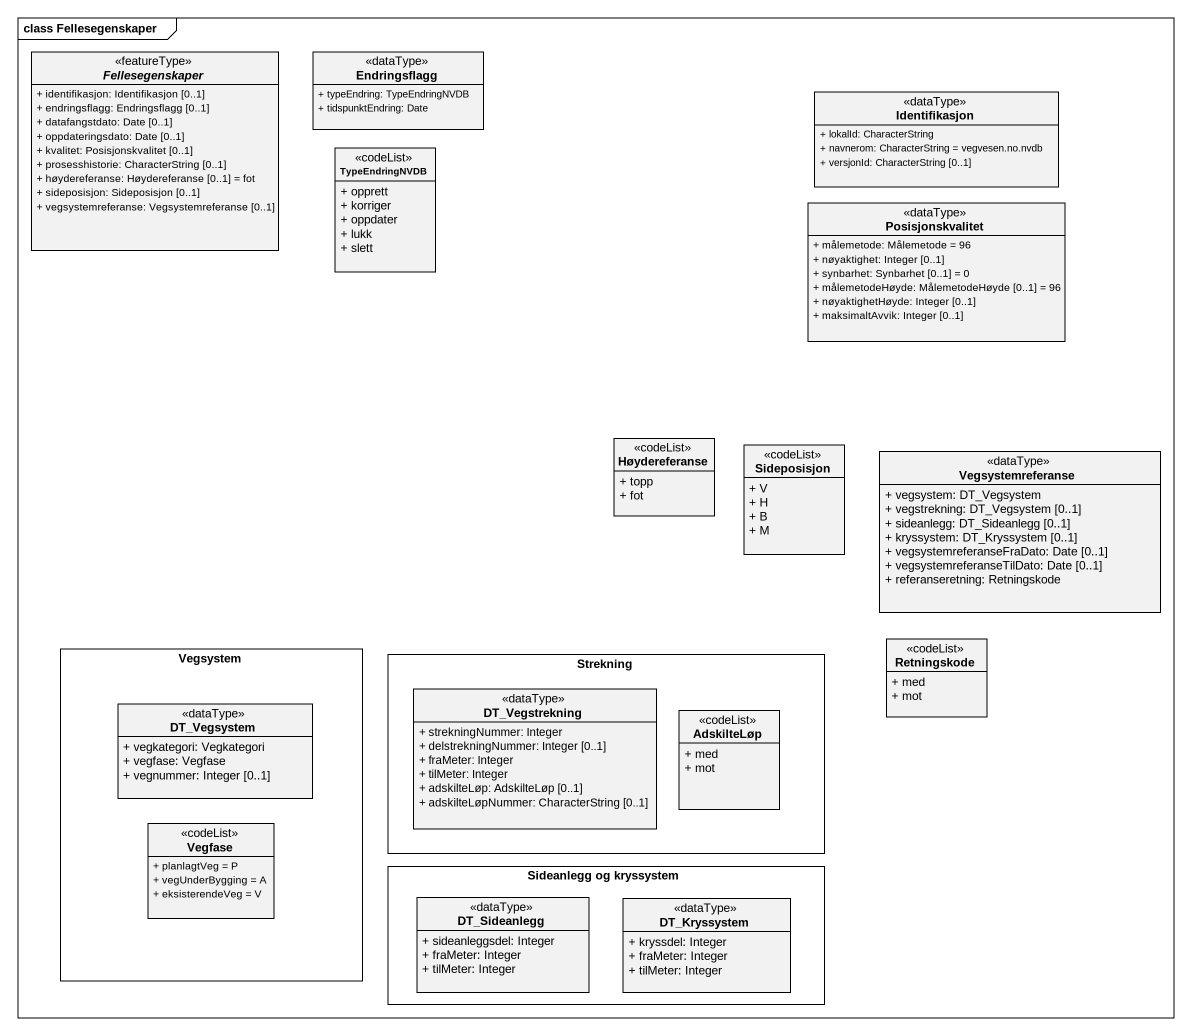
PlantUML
@startuml
mainframe class Fellesegenskaper
hide circle
hide empty members
skinparam classAttributeIconSize 0
abstract class Fellesegenskaper <<featureType>> {
  + identifikasjon: Identifikasjon [0..1]
  + endringsflagg: Endringsflagg [0..1]
  + datafangstdato: Date [0..1]
  + oppdateringsdato: Date [0..1]
  + kvalitet: Posisjonskvalitet [0..1]
  + prosesshistorie: CharacterString [0..1]
  + høydereferanse: Høydereferanse [0..1] = fot
  + sideposisjon: Sideposisjon [0..1]
  + vegsystemreferanse: Vegsystemreferanse [0..1]
}
class Endringsflagg <<dataType>> {
  + typeEndring: TypeEndringNVDB
  + tidspunktEndring: Date
}
class Identifikasjon <<dataType>> {
  + lokalId: CharacterString
  + navnerom: CharacterString = vegvesen.no.nvdb
  + versjonId: CharacterString [0..1]
}
class TypeEndringNVDB <<codeList>> {
  + opprett
  + korriger
  + oppdater
  + lukk
  + slett
}
class Posisjonskvalitet <<dataType>> {
  + målemetode: Målemetode = 96
  + nøyaktighet: Integer [0..1]
  + synbarhet: Synbarhet [0..1] = 0
  + målemetodeHøyde: MålemetodeHøyde [0..1] = 96
  + nøyaktighetHøyde: Integer [0..1]
  + maksimaltAvvik: Integer [0..1]
}
class Høydereferanse <<codeList>> {
  + topp
  + fot
}
class Sideposisjon <<codeList>> {
  + V
  + H
  + B
  + M
}
class Vegsystemreferanse <<dataType>> {
  + vegsystem: DT_Vegsystem
  + vegstrekning: DT_Vegsystem [0..1]
  + sideanlegg: DT_Sideanlegg [0..1]
  + kryssystem: DT_Kryssystem [0..1]
  + vegsystemreferanseFraDato: Date [0..1]
  + vegsystemreferanseTilDato: Date [0..1]
  + referanseretning: Retningskode
}
rectangle Vegsystem {
  class DT_Vegsystem <<dataType>> {
    + vegkategori: Vegkategori
    + vegfase: Vegfase
    + vegnummer: Integer [0..1]
  }
  class Vegfase <<codeList>> {
    + planlagtVeg = P
    + vegUnderBygging = A
    + eksisterendeVeg = V
  }
}
rectangle Strekning {
  class DT_Vegstrekning <<dataType>> {
    + strekningNummer: Integer
    + delstrekningNummer: Integer [0..1]
    + fraMeter: Integer
    + tilMeter: Integer
    + adskilteLøp: AdskilteLøp [0..1]
    + adskilteLøpNummer: CharacterString [0..1]
  }
  class AdskilteLøp <<codeList>> {
    + med
    + mot
  }
}
class Retningskode <<codeList>> {
  + med
  + mot
}
rectangle "Sideanlegg og kryssystem" as Sideanlegg_og_kryssystem {
  class DT_Sideanlegg <<dataType>> {
    + sideanleggsdel: Integer
    + fraMeter: Integer
    + tilMeter: Integer
  }
  class DT_Kryssystem <<dataType>> {
    + kryssdel: Integer
    + fraMeter: Integer
    + tilMeter: Integer
  }
}
@enduml
